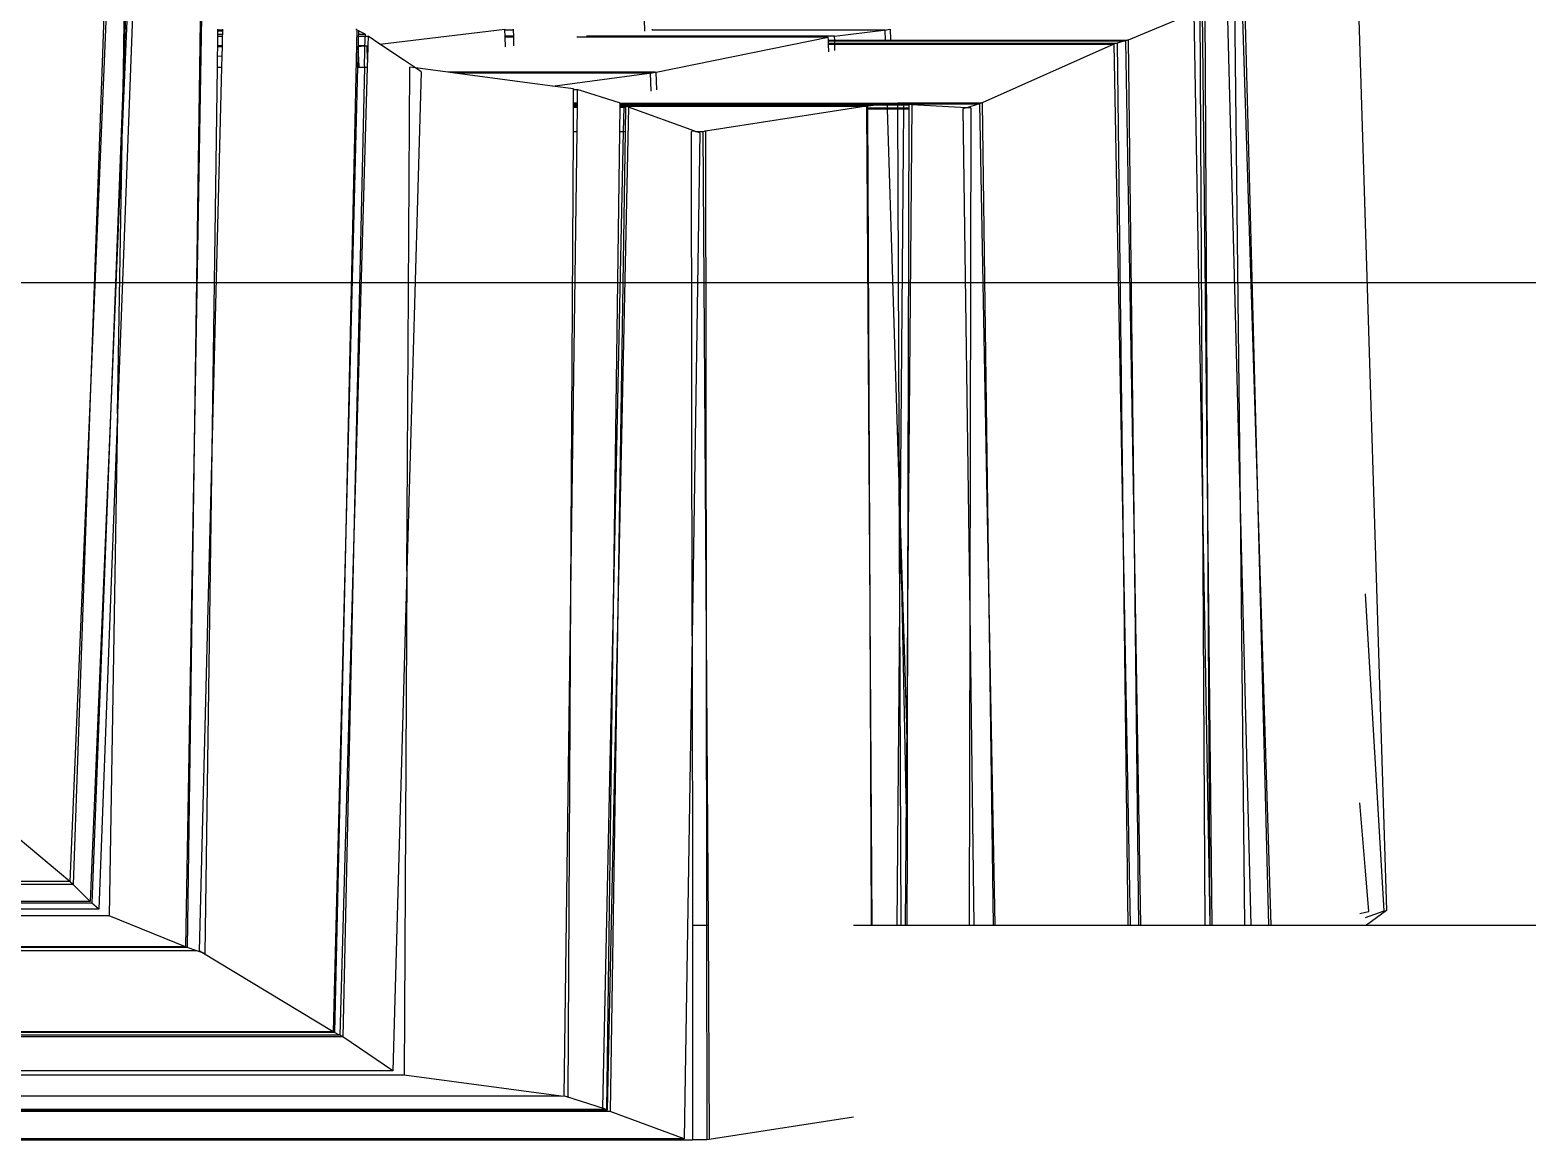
# Model space of a CAD drawing. Extents: x -24961 to 905641, y -154323 to 635957.
# Drawn here: x 395709.2 to 395844.6, y -131285.5 to -131185.1 of the extents above; entities that cross this region are included whole.
import ezdxf

# ---------------------------------------------------------------- set-up
doc = ezdxf.new("R2010")
doc.units = 0
doc.header["$LTSCALE"] = 1000
doc.header["$MEASUREMENT"] = 0
doc.layers.add('DOTE', color=1, linetype='Continuous')

msp = doc.modelspace()

# ---------------------------------------------------------------- linework, layer by layer
for p, q in [((395716.31, -131172.7), (395714.73, -131217.46)), ((395716.59, -131172.7), (395714.73, -131217.46)), ((395718.4, -131174.49), (395717.61, -131193.35)), ((395717.69, -131188.73), (395717.94, -131174.3)), ((395718.23, -131174.42), (395717.69, -131188.73)), ((395829.09, -131174.52), (395831.89, -131264.69)), ((395718.86, -131174.9), (395717.16, -131219.74)), ((395724.73, -131177.06), (395724.1, -131222.55)), ((395724.87, -131177.11), (395724.1, -131222.55)), ((395818.16, -131182.62), (395818.66, -131228.16)), ((395818.83, -131182.09), (395820.23, -131227.18)), ((395819.05, -131181.94), (395820.23, -131227.18)), ((395764.84, -131185.19), (395764.8, -131184.12)), ((395814.48, -131183.53), (395808.53, -131185.98)), ((395814.48, -131183.53), (395815.25, -131228.11)), ((395815.01, -131183.39), (395815.25, -131228.11)), ((395815.22, -131183.37), (395815.71, -131228.91)), ((395815.47, -131183.33), (395815.71, -131228.91)), ((395817.48, -131182.92), (395818.66, -131228.16)), ((395726.21, -131185.01), (395726.21, -131185.07)), ((395726.21, -131185.07), (395726.65, -131185.07)), ((395726.21, -131185.07), (395726.21, -131185.15)), ((395726.21, -131185.15), (395726.65, -131185.15)), ((395726.21, -131185.15), (395726.21, -131185.46)), ((395726.21, -131185.46), (395726.64, -131185.46)), ((395726.21, -131185.46), (395726.21, -131185.62)), ((395726.64, -131185.46), (395726.63, -131185.62)), ((395726.65, -131185.15), (395726.64, -131185.46)), ((395726.65, -131185.01), (395726.65, -131185.07)), ((395726.65, -131185.07), (395726.65, -131185.15)), ((395738.81, -131185.07), (395737.79, -131230.4)), ((395738.81, -131185.07), (395738.71, -131185.01)), ((395738.87, -131185.11), (395738.81, -131185.07)), ((395738.94, -131185.15), (395738.87, -131185.11)), ((395738.94, -131185.46), (395738.93, -131185.62)), ((395739.55, -131185.46), (395738.94, -131185.15)), ((395738.94, -131185.15), (395738.94, -131185.46)), ((395738.94, -131185.46), (395739.55, -131185.46)), ((395739.55, -131185.46), (395739.54, -131185.62)), ((395740.89, -131186.35), (395752.17, -131185.01)), ((395752.17, -131185.08), (395752.17, -131185.01)), ((395752.96, -131185.08), (395752.17, -131185.08)), ((395752.2, -131185.63), (395752.17, -131185.08)), ((395752.96, -131185.08), (395752.96, -131185)), ((395752.98, -131185.63), (395752.96, -131185.08)), ((395765.54, -131185.08), (395765.54, -131185)), ((395765.54, -131185.13), (395765.54, -131185.08)), ((395786.43, -131185.08), (395765.54, -131185.08)), ((395782, -131185.63), (395786.43, -131185.08)), ((395786.56, -131185.08), (395786.43, -131185.08)), ((395786.56, -131185.08), (395786.96, -131185)), ((395786.59, -131185.98), (395786.56, -131185.08)), ((395787.07, -131185.96), (395787.05, -131185)), ((395726.19, -131186.58), (395726.18, -131187.45)), ((395726.21, -131185.62), (395726.19, -131186.51)), ((395726.61, -131186.51), (395726.19, -131186.51)), ((395726.19, -131186.51), (395726.19, -131186.58)), ((395726.61, -131186.58), (395726.19, -131186.58)), ((395726.21, -131185.62), (395726.63, -131185.62)), ((395726.61, -131186.58), (395726.59, -131187.42)), ((395726.63, -131185.62), (395726.61, -131186.51)), ((395726.61, -131186.51), (395726.61, -131186.58)), ((395738.91, -131186.56), (395738.86, -131188.43)), ((395738.93, -131185.62), (395738.91, -131186.51)), ((395739.5, -131186.51), (395738.91, -131186.51)), ((395738.91, -131186.56), (395739.5, -131186.51)), ((395738.91, -131186.51), (395738.91, -131186.56)), ((395739, -131188.4), (395738.91, -131186.56)), ((395738.93, -131185.62), (395739.54, -131185.62)), ((395739.48, -131188.33), (395739.54, -131185.62)), ((395739.5, -131186.51), (395739.72, -131186.51)), ((395739.54, -131185.62), (395739.81, -131185.62)), ((395739.72, -131186.51), (395739.78, -131186.48)), ((395739.75, -131187.73), (395739.72, -131186.51)), ((395739.78, -131186.48), (395739.75, -131187.73)), ((395739.81, -131185.62), (395739.78, -131186.48)), ((395740.89, -131186.35), (395739.81, -131185.62)), ((395743.11, -131187.84), (395740.89, -131186.35)), ((395752.98, -131185.63), (395752.2, -131185.63)), ((395752.2, -131185.72), (395752.2, -131185.63)), ((395752.98, -131185.72), (395752.2, -131185.72)), ((395752.24, -131186.6), (395752.2, -131185.72)), ((395752.98, -131185.72), (395752.98, -131185.63)), ((395753, -131186.5), (395752.98, -131185.72)), ((395764.86, -131185.72), (395758.7, -131185.72)), ((395764.86, -131185.63), (395759.55, -131185.63)), ((395764.86, -131185.72), (395764.86, -131185.63)), ((395765.55, -131185.63), (395764.86, -131185.63)), ((395765.55, -131185.72), (395764.86, -131185.72)), ((395765.55, -131185.72), (395765.55, -131185.63)), ((395782, -131185.63), (395765.55, -131185.63)), ((395781.43, -131185.72), (395765.55, -131185.72)), ((395765.87, -131188.88), (395781.43, -131185.72)), ((395781.44, -131185.98), (395781.43, -131185.72)), ((395781.44, -131185.98), (395782.01, -131185.98)), ((395781.44, -131186.06), (395781.44, -131185.98)), ((395781.44, -131186.06), (395782.01, -131186.06)), ((395781.45, -131186.25), (395781.44, -131186.06)), ((395781.45, -131186.25), (395782.02, -131186.25)), ((395781.45, -131186.36), (395781.45, -131186.25)), ((395781.45, -131186.36), (395782.02, -131186.36)), ((395781.47, -131187.04), (395781.45, -131186.36)), ((395782.01, -131185.98), (395782, -131185.63)), ((395782.01, -131185.98), (395786.59, -131185.98)), ((395782.01, -131186.06), (395782.01, -131185.98)), ((395782.01, -131186.06), (395786.59, -131186.06)), ((395782.02, -131186.25), (395782.01, -131186.06)), ((395782.02, -131186.25), (395807.55, -131186.25)), ((395782.02, -131186.36), (395782.02, -131186.25)), ((395782.02, -131186.36), (395807.25, -131186.36)), ((395782.03, -131186.91), (395782.02, -131186.36)), ((395786.59, -131185.98), (395787.07, -131185.96)), ((395786.59, -131186.06), (395786.59, -131185.98)), ((395786.59, -131186.06), (395808.23, -131186.06)), ((395787.07, -131185.96), (395808.49, -131185.98)), ((395807.25, -131186.36), (395795.33, -131191.66)), ((395807.25, -131186.36), (395808.1, -131231.78)), ((395808.23, -131186.06), (395807.55, -131186.25)), ((395807.55, -131186.25), (395808.1, -131231.78)), ((395808.29, -131186.06), (395808.23, -131186.06)), ((395808.49, -131185.98), (395808.29, -131186.06)), ((395808.29, -131186.06), (395809.07, -131231.5)), ((395808.53, -131185.98), (395808.49, -131185.98)), ((395808.53, -131185.98), (395809.07, -131231.5)), ((395726.18, -131187.45), (395726.17, -131188.43)), ((395726.18, -131187.45), (395726.59, -131187.42)), ((395726.59, -131187.42), (395726.56, -131188.43)), ((395739.75, -131187.73), (395739.73, -131188.3)), ((395744.09, -131188.5), (395743.11, -131187.84)), ((395717.69, -131188.73), (395716.54, -131219.18)), ((395717.61, -131193.35), (395717.69, -131188.73)), ((395726.17, -131188.43), (395725.68, -131223.08)), ((395726.56, -131188.43), (395725.68, -131223.08)), ((395726.17, -131188.43), (395726.56, -131188.43)), ((395738.86, -131188.43), (395737.79, -131230.4)), ((395739.48, -131188.43), (395738.54, -131230.8)), ((395739.73, -131188.43), (395738.54, -131230.8)), ((395738.86, -131188.43), (395739.48, -131188.43)), ((395739.48, -131188.33), (395739.48, -131188.43)), ((395739.48, -131188.43), (395739.73, -131188.43)), ((395739.73, -131188.3), (395739.73, -131188.43)), ((395743.33, -131234.01), (395743.58, -131188.43)), ((395744.6, -131188.84), (395743.33, -131234.01)), ((395744.09, -131188.5), (395743.58, -131188.43)), ((395744.6, -131188.84), (395744.09, -131188.5)), ((395747.02, -131188.88), (395744.09, -131188.5)), ((395765.78, -131188.88), (395747.02, -131188.88)), ((395747.66, -131188.97), (395747.02, -131188.88)), ((395765.23, -131188.97), (395747.66, -131188.97)), ((395756.5, -131190.14), (395747.66, -131188.97)), ((395756.5, -131190.14), (395765.23, -131188.97)), ((395765.36, -131188.97), (395765.23, -131188.97)), ((395765.36, -131188.97), (395765.78, -131188.88)), ((395765.42, -131190.59), (395765.36, -131188.97)), ((395765.78, -131188.88), (395765.87, -131188.88)), ((395765.91, -131190.49), (395765.87, -131188.88)), ((395758.38, -131190.38), (395756.5, -131190.14)), ((395758.38, -131190.38), (395758.37, -131190.46)), ((395758.37, -131190.46), (395758.73, -131190.46)), ((395758.37, -131190.46), (395758.37, -131191.66)), ((395758.73, -131190.46), (395758.71, -131191.66)), ((395762.54, -131191.67), (395758.73, -131190.46)), ((395758.37, -131192.05), (395758.35, -131194.24)), ((395758.37, -131191.66), (395758.71, -131191.66)), ((395758.37, -131191.66), (395758.37, -131191.7)), ((395758.37, -131191.7), (395758.71, -131191.7)), ((395758.37, -131191.7), (395758.37, -131191.75)), ((395758.37, -131191.75), (395758.71, -131191.75)), ((395758.37, -131191.75), (395758.37, -131191.81)), ((395758.37, -131191.81), (395758.71, -131191.81)), ((395758.37, -131191.81), (395758.37, -131191.84)), ((395758.37, -131191.84), (395758.71, -131191.84)), ((395758.37, -131191.84), (395758.37, -131191.96)), ((395758.37, -131191.96), (395758.71, -131191.96)), ((395758.37, -131191.96), (395758.37, -131192.05)), ((395758.37, -131192.05), (395758.71, -131192.05)), ((395758.71, -131192.05), (395758.68, -131194.24)), ((395758.71, -131191.66), (395758.71, -131191.7)), ((395758.71, -131191.7), (395758.71, -131191.75)), ((395758.71, -131191.75), (395758.71, -131191.81)), ((395758.71, -131191.81), (395758.71, -131191.84)), ((395758.71, -131191.84), (395758.71, -131191.96)), ((395758.71, -131191.96), (395758.71, -131192.05)), ((395763.37, -131192.05), (395762.4, -131237.41)), ((395762.54, -131191.67), (395762.58, -131191.7)), ((395762.58, -131192.05), (395762.55, -131194.24)), ((395762.58, -131191.7), (395787.42, -131191.7)), ((395762.58, -131191.7), (395762.58, -131191.75)), ((395762.58, -131191.75), (395765.45, -131191.75)), ((395762.58, -131191.75), (395762.58, -131191.81)), ((395762.58, -131191.81), (395765.46, -131191.81)), ((395762.58, -131191.81), (395762.58, -131191.84)), ((395762.58, -131191.84), (395762.95, -131191.84)), ((395762.58, -131191.84), (395762.58, -131191.96)), ((395762.58, -131191.96), (395762.94, -131191.96)), ((395762.58, -131191.96), (395762.58, -131192.05)), ((395762.58, -131192.05), (395762.94, -131192.05)), ((395762.94, -131192.05), (395762.89, -131194.24)), ((395762.95, -131191.84), (395762.94, -131191.96)), ((395762.94, -131191.96), (395763.1, -131191.96)), ((395762.94, -131191.96), (395762.94, -131192.05)), ((395762.94, -131192.05), (395763.1, -131192.05)), ((395762.95, -131191.84), (395765.46, -131191.84)), ((395763.13, -131191.95), (395762.95, -131191.84)), ((395763.1, -131192.05), (395763.06, -131194.24)), ((395763.17, -131191.96), (395763.1, -131191.96)), ((395763.1, -131191.96), (395763.1, -131192.05)), ((395763.13, -131191.95), (395763.17, -131191.96)), ((395763.37, -131192.05), (395763.17, -131191.96)), ((395763.17, -131191.96), (395765.46, -131191.96)), ((395769.36, -131194.22), (395763.37, -131192.05)), ((395765.46, -131191.81), (395765.45, -131191.75)), ((395765.45, -131191.75), (395765.93, -131191.75)), ((395765.46, -131191.81), (395765.93, -131191.81)), ((395765.46, -131191.84), (395765.46, -131191.81)), ((395765.46, -131191.96), (395765.46, -131191.84)), ((395765.46, -131191.84), (395765.94, -131191.84)), ((395765.46, -131191.96), (395765.94, -131191.96)), ((395765.93, -131191.81), (395765.93, -131191.75)), ((395765.93, -131191.75), (395781.63, -131191.75)), ((395765.94, -131191.84), (395765.93, -131191.81)), ((395765.93, -131191.81), (395781.63, -131191.81)), ((395765.94, -131191.96), (395765.94, -131191.84)), ((395765.94, -131191.84), (395781.63, -131191.84)), ((395765.94, -131191.96), (395781.64, -131191.96)), ((395784.88, -131191.96), (395770.33, -131194.22)), ((395781.63, -131191.81), (395781.63, -131191.75)), ((395781.63, -131191.75), (395782.13, -131191.75)), ((395781.63, -131191.84), (395781.63, -131191.81)), ((395781.63, -131191.81), (395782.13, -131191.81)), ((395781.64, -131191.96), (395781.63, -131191.84)), ((395781.63, -131191.84), (395782.13, -131191.84)), ((395781.64, -131191.96), (395782.13, -131191.96)), ((395782.13, -131191.81), (395782.13, -131191.75)), ((395782.13, -131191.75), (395786.77, -131191.75)), ((395782.13, -131191.84), (395782.13, -131191.81)), ((395782.13, -131191.81), (395786.34, -131191.81)), ((395782.13, -131191.96), (395782.13, -131191.84)), ((395782.13, -131191.84), (395786.03, -131191.84)), ((395782.13, -131191.96), (395784.88, -131191.96)), ((395784.88, -131191.96), (395784.98, -131191.95)), ((395784.88, -131191.96), (395784.88, -131192.12)), ((395784.88, -131192.12), (395784.88, -131192.21)), ((395784.88, -131192.12), (395784.98, -131192.12)), ((395784.88, -131192.21), (395784.98, -131192.21)), ((395784.88, -131192.21), (395785.17, -131237.54)), ((395786.03, -131191.84), (395784.98, -131191.95)), ((395784.98, -131191.95), (395784.98, -131192.12)), ((395784.98, -131192.12), (395786.78, -131192.12)), ((395784.98, -131192.12), (395784.98, -131192.21)), ((395784.98, -131192.21), (395785.17, -131237.54)), ((395784.98, -131192.21), (395786.78, -131192.21)), ((395786.34, -131191.81), (395786.03, -131191.84)), ((395786.03, -131191.84), (395786.77, -131191.84)), ((395786.77, -131191.75), (395786.34, -131191.81)), ((395786.34, -131191.81), (395786.77, -131191.81)), ((395786.9, -131191.75), (395786.77, -131191.75)), ((395786.77, -131191.81), (395786.77, -131191.75)), ((395786.77, -131191.84), (395786.77, -131191.81)), ((395786.77, -131191.81), (395787.67, -131191.81)), ((395786.78, -131192.12), (395786.77, -131191.84)), ((395786.77, -131191.84), (395787.67, -131191.84)), ((395786.78, -131192.21), (395786.78, -131192.12)), ((395786.78, -131192.12), (395787.67, -131192.12)), ((395786.78, -131192.21), (395787.67, -131192.21)), ((395787.81, -131225.12), (395786.78, -131192.21)), ((395787.42, -131191.7), (395786.9, -131191.75)), ((395786.9, -131191.75), (395787.67, -131191.75)), ((395787.42, -131191.7), (395787.67, -131191.67)), ((395787.67, -131191.67), (395795.3, -131191.66)), ((395787.67, -131191.67), (395788.23, -131191.7)), ((395787.67, -131191.67), (395787.67, -131191.75)), ((395787.67, -131191.75), (395788.23, -131191.75)), ((395787.67, -131191.75), (395787.67, -131191.81)), ((395787.67, -131191.81), (395787.67, -131191.84)), ((395787.67, -131191.81), (395788.23, -131191.81)), ((395787.67, -131191.84), (395787.67, -131192.12)), ((395787.67, -131191.84), (395788.23, -131191.84)), ((395787.67, -131192.12), (395788.22, -131192.12)), ((395787.67, -131192.12), (395787.67, -131192.21)), ((395787.67, -131192.21), (395787.79, -131221.48)), ((395787.67, -131192.21), (395788.22, -131192.21)), ((395788.22, -131192.21), (395787.93, -131228.34)), ((395788.23, -131191.84), (395788.22, -131192.12)), ((395788.22, -131192.12), (395788.71, -131192.12)), ((395788.22, -131192.12), (395788.22, -131192.21)), ((395788.22, -131192.21), (395788.71, -131192.21)), ((395788.5, -131191.75), (395788.23, -131191.7)), ((395788.23, -131191.7), (395788.23, -131191.75)), ((395788.23, -131191.75), (395788.5, -131191.75)), ((395788.23, -131191.75), (395788.23, -131191.81)), ((395788.23, -131191.81), (395788.71, -131191.81)), ((395788.23, -131191.81), (395788.23, -131191.84)), ((395788.23, -131191.84), (395788.71, -131191.84)), ((395788.71, -131191.81), (395788.5, -131191.75)), ((395788.5, -131191.75), (395795.06, -131191.75)), ((395788.97, -131191.84), (395788.6, -131237.4)), ((395788.71, -131192.21), (395788.6, -131237.4)), ((395788.84, -131191.81), (395788.71, -131191.81)), ((395788.71, -131191.81), (395788.71, -131191.84)), ((395788.71, -131191.84), (395788.71, -131192.12)), ((395788.71, -131192.12), (395788.71, -131192.21)), ((395788.97, -131191.84), (395788.84, -131191.81)), ((395793.96, -131192.1), (395788.97, -131191.84)), ((395793.96, -131192.1), (395793.6, -131192.21)), ((395793.6, -131192.21), (395794.21, -131237.72)), ((395795.06, -131191.75), (395793.96, -131192.1)), ((395794.32, -131192.12), (395793.96, -131192.1)), ((395794.32, -131192.12), (395794.21, -131237.72)), ((395795.1, -131191.75), (395795.06, -131191.75)), ((395795.3, -131191.66), (395795.1, -131191.75)), ((395795.1, -131191.75), (395795.94, -131237.16)), ((395795.33, -131191.66), (395795.3, -131191.66)), ((395795.33, -131191.66), (395795.94, -131237.16)), ((395717.61, -131193.35), (395716.54, -131219.18)), ((395717.16, -131219.74), (395717.61, -131193.35)), ((395758.68, -131194.24), (395758.12, -131235.97)), ((395758.35, -131194.24), (395758.12, -131235.97)), ((395758.35, -131194.24), (395758.68, -131194.24)), ((395762.89, -131194.24), (395761.98, -131237.19)), ((395762.55, -131194.24), (395761.98, -131237.19)), ((395763.06, -131194.24), (395762.4, -131237.41)), ((395762.55, -131194.24), (395762.89, -131194.24)), ((395762.89, -131194.24), (395763.06, -131194.24)), ((395769.36, -131194.22), (395769.05, -131194.26)), ((395769.11, -131239.85), (395769.05, -131194.26)), ((395769.8, -131194.38), (395769.11, -131239.85)), ((395769.36, -131194.22), (395769.42, -131194.24)), ((395769.8, -131194.38), (395769.42, -131194.24)), ((395769.42, -131194.24), (395770.08, -131194.24)), ((395770.08, -131194.24), (395770.23, -131194.22)), ((395770.08, -131194.24), (395770.38, -131239.82)), ((395770.33, -131194.22), (395770.23, -131194.22)), ((395770.33, -131194.22), (395770.38, -131239.82)), ((395714.73, -131217.46), (395712.86, -131262.08)), ((395714.73, -131217.46), (395713.15, -131262.34)), ((395716.54, -131219.18), (395714.68, -131263.87)), ((395716.54, -131219.18), (395714.84, -131264.02)), ((395717.16, -131219.74), (395715.47, -131264.58)), ((395717.16, -131219.74), (395716.39, -131265.18)), ((395787.79, -131221.53), (395787.79, -131221.48)), ((395787.79, -131221.53), (395787.81, -131225.12)), ((395787.93, -131228.34), (395787.79, -131221.53)), ((395724.1, -131222.55), (395723.32, -131267.99)), ((395724.1, -131222.55), (395723.46, -131268.05)), ((395725.68, -131223.08), (395724.53, -131268.33)), ((395725.68, -131223.08), (395725.05, -131268.57)), ((395787.81, -131225.12), (395787.86, -131237.26)), ((395787.93, -131228.34), (395787.81, -131225.12)), ((395820.23, -131227.18), (395821.24, -131266.02)), ((395820.23, -131227.18), (395821.43, -131266.02)), ((395787.93, -131228.34), (395787.93, -131228.94)), ((395815.25, -131228.11), (395815.46, -131266.02)), ((395815.25, -131228.11), (395815.91, -131266.02)), ((395818.66, -131228.16), (395819.64, -131266.02)), ((395818.66, -131228.16), (395819.06, -131266.02)), ((395787.93, -131228.94), (395787.86, -131237.26)), ((395787.98, -131230.54), (395787.93, -131228.94)), ((395815.71, -131228.91), (395815.91, -131266.02)), ((395815.71, -131228.91), (395816.11, -131266.02)), ((395737.79, -131230.4), (395736.65, -131275.66)), ((395737.79, -131230.4), (395736.78, -131275.73)), ((395738.54, -131230.8), (395737.26, -131275.97)), ((395738.54, -131230.8), (395737.52, -131276.13)), ((395788.46, -131254.36), (395787.98, -131230.54)), ((395788.52, -131247.85), (395787.98, -131230.54)), ((395809.07, -131231.5), (395809.48, -131266.02)), ((395809.07, -131231.5), (395809.66, -131266.02)), ((395808.1, -131231.78), (395808.5, -131266.02)), ((395808.1, -131231.78), (395808.73, -131266.02)), ((395743.33, -131234.01), (395742.05, -131279.19)), ((395743.33, -131234.01), (395743.07, -131279.6)), ((395758.12, -131235.97), (395757.52, -131281.47)), ((395758.12, -131235.97), (395757.87, -131281.55)), ((395831.69, -131264.73), (395830, -131236.05)), ((395761.98, -131237.19), (395761.01, -131282.54)), ((395761.98, -131237.19), (395761.37, -131282.69)), ((395762.4, -131237.41), (395761.43, -131282.76)), ((395762.4, -131237.41), (395761.7, -131282.88)), ((395785.17, -131237.54), (395785.36, -131266.02)), ((395785.17, -131237.54), (395785.29, -131266.02)), ((395787.86, -131237.26), (395787.63, -131266.02)), ((395787.86, -131237.26), (395787.98, -131266.02)), ((395788.6, -131237.4), (395788.52, -131247.85)), ((395788.6, -131237.4), (395788.57, -131249.64)), ((395794.21, -131237.72), (395794.15, -131266.02)), ((395794.21, -131237.72), (395794.59, -131266.02)), ((395795.94, -131237.16), (395796.33, -131266.02)), ((395795.94, -131237.16), (395796.48, -131266.02)), ((395769.11, -131239.85), (395768.41, -131285.33)), ((395769.11, -131239.85), (395769.14, -131266.02)), ((395770.38, -131239.82), (395770.55, -131266.02)), ((395770.38, -131239.82), (395770.41, -131266.02)), ((395788.52, -131247.85), (395788.46, -131254.36)), ((395788.57, -131249.64), (395788.52, -131247.85)), ((395788.57, -131249.64), (395788.55, -131258.61)), ((395788.46, -131254.36), (395788.37, -131266.02)), ((395788.55, -131258.61), (395788.46, -131254.36)), ((395712.86, -131262.08), (395703.87, -131254.54)), ((395830, -131261.1), (395829.5, -131254.97)), ((395788.55, -131258.61), (395788.53, -131266.02)), ((395830.3, -131264.79), (395830, -131261.1)), ((395712.86, -131262.08), (395634.22, -131262.08)), ((395713.12, -131262.34), (395637.78, -131262.34)), ((395712.86, -131262.08), (395712.88, -131262.1)), ((395712.88, -131262.1), (395713.02, -131262.22)), ((395713.02, -131262.22), (395713.12, -131262.34)), ((395713.12, -131262.34), (395713.15, -131262.34)), ((395714.68, -131263.87), (395713.15, -131262.34)), ((395714.68, -131263.87), (395637.76, -131263.87)), ((395716.39, -131265.18), (395637.73, -131265.18)), ((395715.47, -131264.58), (395637.74, -131264.58)), ((395714.84, -131264.02), (395637.75, -131264.02)), ((395715.47, -131264.58), (395714.84, -131264.02)), ((395723.32, -131267.99), (395716.39, -131265.18)), ((395829.5, -131264.97), (395830, -131264.86)), ((395830, -131265.34), (395831.69, -131264.73)), ((395830, -131264.86), (395830.3, -131264.79)), ((395831.89, -131264.69), (395830.1, -131266.02)), ((395769.14, -131266.02), (395770.41, -131266.02)), ((395769.14, -131266.02), (395769.16, -131285.4)), ((395770.41, -131266.02), (395770.43, -131285.42)), ((395770.41, -131266.02), (395770.55, -131266.02)), ((395770.55, -131266.02), (395770.67, -131285.4)), ((395783.72, -131266.02), (395785.29, -131266.02)), ((395785.29, -131266.02), (395785.36, -131266.02)), ((395785.36, -131266.02), (395787.63, -131266.02)), ((395787.63, -131266.02), (395787.98, -131266.02)), ((395787.98, -131266.02), (395788.37, -131266.02)), ((395788.37, -131266.02), (395788.53, -131266.02)), ((395788.53, -131266.02), (395794.15, -131266.02)), ((395794.15, -131266.02), (395794.59, -131266.02)), ((395794.59, -131266.02), (395796.33, -131266.02)), ((395796.33, -131266.02), (395796.48, -131266.02)), ((395796.48, -131266.02), (395808.5, -131266.02)), ((395808.5, -131266.02), (395808.73, -131266.02)), ((395808.73, -131266.02), (395809.48, -131266.02)), ((395809.48, -131266.02), (395809.66, -131266.02)), ((395809.66, -131266.02), (395815.46, -131266.02)), ((395815.46, -131266.02), (395815.91, -131266.02)), ((395815.91, -131266.02), (395816.11, -131266.02)), ((395816.11, -131266.02), (395819.06, -131266.02)), ((395819.06, -131266.02), (395819.64, -131266.02)), ((395819.64, -131266.02), (395821.24, -131266.02)), ((395821.24, -131266.02), (395821.43, -131266.02)), ((395821.43, -131266.02), (395830.1, -131266.02)), ((395830.1, -131266.02), (395853.61, -131266.02)), ((395723.32, -131267.99), (395644.81, -131267.99)), ((395723.46, -131268.05), (395664.48, -131268.05)), ((395724.32, -131268.33), (395723.46, -131268.05)), ((395724.32, -131268.33), (395664.48, -131268.33)), ((395724.79, -131268.49), (395724.32, -131268.33)), ((395724.79, -131268.49), (395724.53, -131268.33)), ((395736.65, -131275.66), (395724.79, -131268.49)), ((395725.05, -131268.57), (395724.79, -131268.49)), ((395736.65, -131275.66), (395664.44, -131275.66)), ((395736.78, -131275.73), (395664.44, -131275.73)), ((395737.23, -131275.97), (395664.44, -131275.99)), ((395737.5, -131276.13), (395664.44, -131276.11)), ((395737.23, -131275.97), (395736.78, -131275.73)), ((395737.26, -131275.97), (395737.23, -131275.97)), ((395737.5, -131276.13), (395737.26, -131275.97)), ((395737.52, -131276.13), (395737.5, -131276.13)), ((395742.05, -131279.19), (395737.52, -131276.13)), ((395742.05, -131279.19), (395664.42, -131279.19)), ((395743.07, -131279.6), (395701.85, -131279.6)), ((395757.27, -131281.47), (395743.07, -131279.6)), ((395757.27, -131281.47), (395690.5, -131281.47)), ((395757.69, -131281.53), (395757.27, -131281.47)), ((395757.69, -131281.53), (395757.52, -131281.47)), ((395757.87, -131281.55), (395757.69, -131281.53)), ((395761.19, -131282.64), (395757.69, -131281.53)), ((395761.3, -131282.69), (395690.5, -131282.69)), ((395761.43, -131282.76), (395690.5, -131282.76)), ((395761.7, -131282.88), (395690.5, -131282.88)), ((395761.19, -131282.64), (395761.01, -131282.54)), ((395761.3, -131282.69), (395761.19, -131282.64)), ((395761.43, -131282.76), (395761.3, -131282.69)), ((395761.37, -131282.69), (395761.3, -131282.69)), ((395768.41, -131285.33), (395761.7, -131282.88)), ((395783.72, -131283.38), (395770.67, -131285.4)), ((395768.41, -131285.33), (395690.5, -131285.33)), ((395769.16, -131285.45), (395690.5, -131285.45)), ((395770.43, -131285.42), (395769.16, -131285.4)), ((395769.16, -131285.4), (395769.16, -131285.45)), ((395770.43, -131285.42), (395769.16, -131285.45)), ((395770.67, -131285.4), (395770.43, -131285.42))]:
    msp.add_line(p, q)
at = {"layer": 'DOTE'}
msp.add_line((393730.13, -131207.9), (442830.81, -131207.9), dxfattribs=at)

doc.saveas('drawing.dxf')
